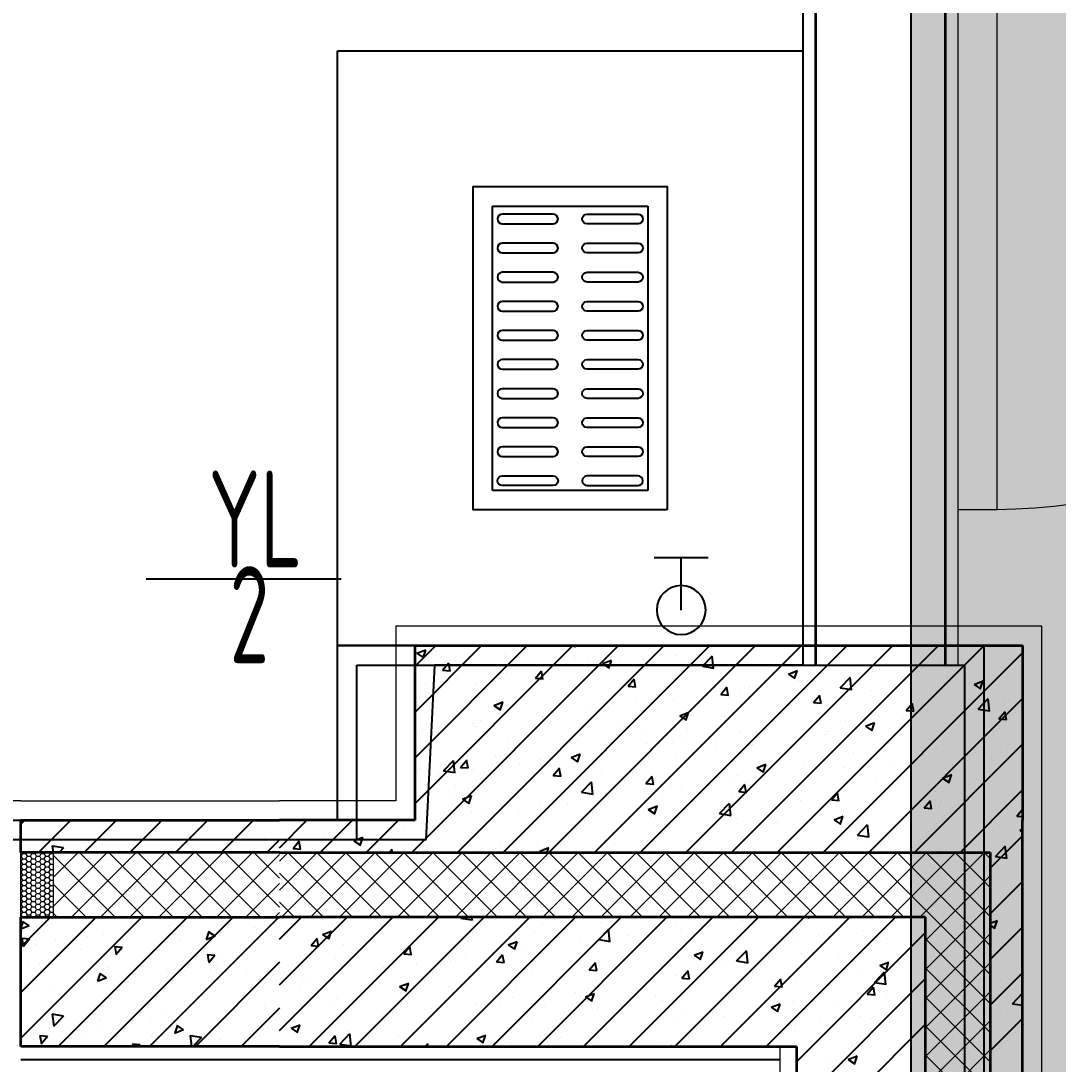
# Model space of a CAD drawing. Header units: inches. Extents: x 143994 to 247866, y 243815 to 272761.
# Drawn here: x 156426 to 158031, y 263749 to 265363 of the extents above; entities that cross this region are included whole.
import ezdxf

# ---------------------------------------------------------------- set-up
doc = ezdxf.new("R2010")
doc.units = ezdxf.units.IN
doc.header["$LTSCALE"] = 1000
doc.header["$MEASUREMENT"] = 0
doc.linetypes.add('DASH', pattern=[0.35, 0.25, -0.1])
doc.layers.get('DEFPOINTS').update_dxf_attribs({"color": 62})
for name, color, linetype in [('0-p5', 5, 'Continuous'), ('0-p7', 7, 'Continuous'), ('0-p9', 9, 'Continuous'), ('0-建筑1F', 127, 'Continuous'), ('00给水管件', 32, 'Continuous'), ('00雨水标注', 3, 'Continuous'), ('A-S-face(建筑粉刷线)', 136, 'Continuous'), ('A-Wall-Patn', 255, 'Continuous'), ('PUB_HATCH', 8, 'Continuous')]:
    doc.layers.add(name, color=color, linetype=linetype)
for name, color, linetype, lineweight in [('A-Flr-Door', 8, 'Continuous', 9), ('A-M-Paint-Sill', 173, 'Continuous', 9), ('A-M-Stone', 11, 'Continuous', 15), ('A-Wall', 254, 'Continuous', 35), ('MQ-HZ幕墙绘制', 6, 'Continuous', 13), ('W-保温层', 8, 'Continuous', 13)]:
    doc.layers.add(name, color=color, linetype=linetype, lineweight=lineweight)
doc.styles.add('ECADI', font='hzs.shx', dxfattribs={"width": 0.7, "bigfont": 'hztxt.shx'})
doc.styles.get("Standard").update_dxf_attribs({"font": 'arial.ttf'})
doc.linetypes.add('R_WATER_SUPPLY', pattern='A,3,-0.2,["R",Standard,S=0.3,R=0,X=-0.1,Y=-0.15],-0.2', length=3.4)

# ---------------------------------------------------------------- blocks, each defined once
blk = doc.blocks.new('QWQW8EF')
at = {"layer": '00雨水标注'}
blk.add_line((637852.5, -497082), (637551, -497082), dxfattribs=at)
at = {"layer": '00雨水标注', "style": 'ECADI', "width": 0.7}
for s, p in [('YL', (637647.1, -497063.8)), ('2', (637680, -497211.9))]:
    blk.add_text(s, height=150, rotation=0, dxfattribs=at).set_placement(p)
blk = doc.blocks.new('$DorLib2D$00000001')
for p, q in [((0.45, 0.975), (0.5, 0.975)), ((0.45, 0), (0.45, 0.975)), ((0.5, 0), (0.5, 0.975)), ((0.5, 0), (0.45, 0))]:
    blk.add_line(p, q)
at = {"lineweight": 13}
blk.add_arc((0.475, 0), 0.975, 91.4693, 180, dxfattribs=at)
blk = doc.blocks.new('144')
at = {"layer": 'MQ-HZ幕墙绘制'}
h = blk.add_hatch(dxfattribs=at)
h.set_pattern_fill('HONEY', color=127, scale=3)
h.set_pattern_definition([(0, (2666.5027, 381109.6554), (7.14375, 4.124445), [4.7625, -9.525]), (120, (2666.5027, 381109.6554), (-7.143749147, 4.124446478), [4.7625, -9.525]), (60, (2666.5027, 381109.6554), (8.53e-07, 8.248891478), [-9.525, 4.7625])])
h.paths.add_polyline_path([(637386.9, -376210.3), (637386.9, -376110.3), (637436.9, -376110.3), (637436.9, -376210.3)])
at = {"layer": 'A-M-Stone', "color": 127}
for p, q in [((638966.9, -375760.3), (637966.9, -375760.3)), ((637966.9, -375760.3), (637966.9, -376030.3)), ((638966.9, -379670.3), (638966.9, -375760.3)), ((637386.9, -376030.3), (637356.9, -376030.3)), ((637386.9, -376030.3), (637786.9, -376030.3)), ((637966.9, -376030.3), (637786.9, -376030.3))]:
    blk.add_line(p, q, dxfattribs=at)
at = {"layer": 'A-S-face(建筑粉刷线)', "color": 127}
for p, q in [((637386.9, -376430.3), (637786.9, -376430.3)), ((637786.9, -376430.3), (638561.9, -376430.3))]:
    blk.add_line(p, q, dxfattribs=at)
at = {"layer": 'A-Wall', "color": 127}
for p, q in [((637996.9, -376060.3), (637996.9, -375790.3)), ((637996.9, -375790.3), (638936.9, -375790.3)), ((638936.9, -375790.3), (638936.9, -376060.3)), ((637386.9, -376110.3), (637386.9, -376060.3)), ((637386.9, -376060.3), (637786.9, -376060.3)), ((637996.9, -376060.3), (637786.9, -376060.3)), ((638936.9, -379700.3), (638936.9, -376060.3)), ((637786.9, -376110.3), (637386.9, -376110.3)), ((637786.9, -376110.3), (638886.9, -376110.3)), ((638886.9, -376110.3), (638886.9, -379750.3)), ((637386.9, -376410.3), (637386.9, -376210.3)), ((637386.9, -376210.3), (637786.9, -376210.3)), ((638786.9, -376210.3), (637786.9, -376210.3)), ((638786.9, -379850.3), (638786.9, -376210.3)), ((637786.9, -376410.3), (637386.9, -376410.3)), ((637786.9, -376410.3), (638586.9, -376410.3)), ((638586.9, -376410.3), (638586.9, -380010.3))]:
    blk.add_line(p, q, dxfattribs=at)
at = {"layer": 'MQ-HZ幕墙绘制', "color": 127}
blk.add_lwpolyline([(637386.9, -376210.3), (637386.9, -376110.3), (637436.9, -376110.3), (637436.9, -376210.3)], close=True, dxfattribs=at)
at = {"layer": 'PUB_HATCH', "color": 127, "linetype": 'Continuous'}
for p, q in [((637991.7, -376110.3), (638311.7, -375790.3)), ((637996.9, -375822.3), (638028.9, -375790.3)), ((637996.9, -375893), (638099.6, -375790.3)), ((637996.9, -375963.7), (638170.3, -375790.3)), ((637996.9, -376034.4), (638241, -375790.3)), ((637999.6, -375802.1), (638013.6, -375796.8)), ((638009.3, -375809.3), (638013.3, -375797.3)), ((638030.7, -375799), (638030.7, -375799)), ((638062.4, -376110.3), (638382.4, -375790.3)), ((638133.2, -376110.3), (638453.2, -375790.3)), ((638203.9, -376110.3), (638523.9, -375790.3)), ((638235.2, -375790.3), (638245.8, -375791.9)), ((638245.5, -375792.3), (638245.2, -375790.3)), ((638274.6, -376110.3), (638594.6, -375790.3)), ((638345.3, -376110.3), (638665.3, -375790.3)), ((638362.2, -375800.6), (638362.2, -375800.6)), ((638390.2, -375798.7), (638390.2, -375798.7)), ((638416, -376110.3), (638736, -375790.3)), ((638486.7, -376110.3), (638806.7, -375790.3)), ((638503.6, -375791.3), (638503.6, -375791.3)), ((638557.4, -376110.3), (638877.4, -375790.3)), ((637999.6, -375802.1), (638009.6, -375808.8)), ((638039.5, -375828.1), (638049.2, -375816.7)), ((638051.2, -375829.7), (638048.9, -375817.2)), ((638137.5, -375803.5), (638137.5, -375803.5)), ((638244.3, -375808), (638244.3, -375808)), ((638264.4, -375815.3), (638264.4, -375815.3)), ((638287, -375818.1), (638301, -375812.8)), ((638296.7, -375825.4), (638300.7, -375813.3)), ((638314.5, -375808.7), (638314.5, -375808.7)), ((638351, -375812.5), (638351, -375812.5)), ((638399.7, -375806.3), (638399.7, -375806.3)), ((638441.4, -375822.3), (638457, -375806)), ((638458.9, -375825.4), (638456.7, -375806.4)), ((638457.8, -375817.1), (638457.8, -375817.1)), ((638628.1, -376110.3), (638936.9, -375801.5)), ((638808.7, -375816), (638808.7, -375816)), ((638841.9, -375811.2), (638841.9, -375811.2)), ((638911.4, -375801.9), (638911.4, -375801.9)), ((638039.5, -375828.1), (638051.5, -375829.2)), ((638138.1, -375831.9), (638138.1, -375831.9)), ((638183, -375840.7), (638192.6, -375829.2)), ((638194.7, -375842.2), (638192.3, -375829.7)), ((638196, -375833.2), (638196, -375833.2)), ((638245.6, -375820.6), (638245.6, -375820.6)), ((638287, -375818.1), (638297, -375824.9)), ((638298.7, -375819.1), (638298.7, -375819.1)), ((638441.4, -375822.3), (638459.2, -375825)), ((638564.6, -375821.6), (638564.6, -375821.6)), ((638574.5, -375834.2), (638588.5, -375828.8)), ((638584.1, -375841.4), (638588.2, -375829.3)), ((638671.3, -375826.1), (638671.3, -375826.1)), ((638704.8, -375831), (638704.8, -375831)), ((638716.1, -375827.8), (638716.1, -375827.8)), ((638766.1, -375821.2), (638766.1, -375821.2)), ((638778.1, -375830.6), (638778.1, -375830.6)), ((638012.3, -375848.5), (638012.3, -375848.5)), ((638062.4, -375841.9), (638062.4, -375841.9)), ((638092.1, -375848.2), (638092.1, -375848.2)), ((638128.9, -375840.7), (638128.9, -375840.7)), ((638183, -375840.7), (638194.9, -375841.7)), ((638326.4, -375853.2), (638336.1, -375841.8)), ((638338.1, -375854.8), (638335.8, -375842.3)), ((638574.5, -375834.2), (638584.4, -375840.9)), ((638589.8, -375844.4), (638589.8, -375844.4)), ((638603.8, -375843.8), (638603.8, -375843.8)), ((638654.9, -375855.4), (638670.5, -375839.1)), ((638672.4, -375858.5), (638670.2, -375839.5)), ((638820.5, -375839.9), (638820.5, -375839.9)), ((638861.9, -375850.2), (638875.9, -375844.8)), ((638871.5, -375857.4), (638875.6, -375845.3)), ((638884.9, -375835.1), (638884.9, -375835.1)), ((638012.3, -375860.7), (638012.3, -375860.7)), ((638326.4, -375853.2), (638338.4, -375854.3)), ((638463.9, -375861), (638463.9, -375861)), ((638469.9, -375865.8), (638479.5, -375854.3)), ((638481.6, -375867.3), (638479.3, -375854.8)), ((638501.1, -375857.9), (638501.1, -375857.9)), ((638514, -375854.4), (638514, -375854.4)), ((638654.9, -375855.4), (638672.7, -375858.1)), ((638703.9, -375859.9), (638703.9, -375859.9)), ((638861.9, -375850.2), (638871.8, -375856.9)), ((638119, -375882.7), (638133, -375877.3)), ((638128.6, -375889.9), (638132.7, -375877.8)), ((638337.6, -375877.6), (638337.6, -375877.6)), ((638397.2, -375872.9), (638397.2, -375872.9)), ((638469.9, -375865.8), (638481.9, -375866.8)), ((638587.2, -375879.9), (638587.2, -375879.9)), ((638613.4, -375878.4), (638623, -375866.9)), ((638613.4, -375878.4), (638625.3, -375879.4)), ((638625, -375879.9), (638622.7, -375867.4)), ((638698.8, -376110.3), (638936.9, -375872.2)), ((638756.8, -375890.9), (638766.4, -375879.4)), ((638768.5, -375892.4), (638766.2, -375879.9)), ((638868.3, -375888.5), (638883.9, -375872.2)), ((638885.8, -375891.6), (638883.6, -375872.6)), ((638909, -375868.5), (638909, -375868.5)), ((638915.6, -375873.5), (638915.6, -375873.5)), ((638119, -375882.7), (638128.9, -375889.4)), ((638211.8, -375894.1), (638211.8, -375894.1)), ((638261.9, -375887.6), (638261.9, -375887.6)), ((638296.2, -375885.7), (638296.2, -375885.7)), ((638406.4, -375898.7), (638420.4, -375893.3)), ((638416.1, -375905.9), (638420.1, -375893.8)), ((638702.4, -375897.6), (638702.4, -375897.6)), ((638756.8, -375890.9), (638768.8, -375891.9)), ((638789.3, -375890.1), (638789.3, -375890.1)), ((638806.3, -375882.6), (638806.3, -375882.6)), ((638868.3, -375888.5), (638886.1, -375891.2)), ((638868.4, -375883.8), (638868.4, -375883.8)), ((638900.3, -375903.5), (638909.9, -375892)), ((638911.9, -375905), (638909.6, -375892.5)), ((638085.5, -375910.8), (638085.5, -375910.8)), ((638098.6, -375905.7), (638098.6, -375905.7)), ((638193.5, -375899.8), (638193.5, -375899.8)), ((638205.3, -375910.2), (638205.3, -375910.2)), ((638406.4, -375898.7), (638416.4, -375905.4)), ((638470.6, -375899.9), (638470.6, -375899.9)), ((638601.4, -375910.4), (638601.4, -375910.4)), ((638663.4, -375906.6), (638663.4, -375906.6)), ((638693.8, -375914.7), (638707.8, -375909.3)), ((638703.5, -375921.9), (638707.6, -375909.8)), ((638713.5, -375900.1), (638713.5, -375900.1)), ((638751.8, -375903.8), (638751.8, -375903.8)), ((638900.3, -375903.5), (638912.2, -375904.5)), ((638009.8, -375920.7), (638009.8, -375920.7)), ((638034, -375928.1), (638034, -375928.1)), ((638089.7, -375914.8), (638089.7, -375914.8)), ((638312.1, -375914.7), (638312.1, -375914.7)), ((638353.9, -375920), (638353.9, -375920)), ((638418.9, -375919.3), (638418.9, -375919.3)), ((638498.7, -375924.5), (638498.7, -375924.5)), ((638525.6, -375923.8), (638525.6, -375923.8)), ((638537.1, -375923.3), (638537.1, -375923.3)), ((638632.4, -375928.3), (638632.4, -375928.3)), ((638635.1, -375923.8), (638635.1, -375923.8)), ((638693.8, -375914.7), (638703.8, -375921.4)), ((638140.7, -375932.6), (638140.7, -375932.6)), ((638237.3, -375940), (638237.3, -375940)), ((638247.5, -375937.1), (638247.5, -375937.1)), ((638354.3, -375941.6), (638354.3, -375941.6)), ((638394.8, -375939.5), (638394.8, -375939.5)), ((638411.3, -375939.8), (638411.3, -375939.8)), ((638461, -375946.1), (638461, -375946.1)), ((638461.4, -375933.2), (638461.4, -375933.2)), ((638518.5, -375943.8), (638518.5, -375943.8)), ((638739.2, -375932.8), (638739.2, -375932.8)), ((638769.6, -376110.3), (638936.9, -375942.9)), ((638845.9, -375937.3), (638845.9, -375937.3)), ((638906.5, -375935.1), (638906.5, -375935.1)), ((638913, -375945.7), (638913, -375945.7)), ((638120.7, -375960), (638120.7, -375960)), ((638238.4, -375963.2), (638252.4, -375957.8)), ((638248, -375970.4), (638252.1, -375958.3)), ((638285, -375956.5), (638285, -375956.5)), ((638293.8, -375952.3), (638293.8, -375952.3)), ((638567.8, -375950.6), (638567.8, -375950.6)), ((638674.6, -375955.1), (638674.6, -375955.1)), ((638781.3, -375959.6), (638781.3, -375959.6)), ((638803.8, -375949.2), (638803.8, -375949.2)), ((638863, -375952.3), (638863, -375952.3)), ((638041.1, -375984), (638056.6, -375967.8)), ((638058.5, -375987.1), (638056.3, -375968.1)), ((638067.3, -375978.6), (638076.9, -375967.1)), ((638067.3, -375978.6), (638079.2, -375979.6)), ((638079, -375980.1), (638076.6, -375967.6)), ((638159.2, -375973), (638159.2, -375973)), ((638191.1, -375966.4), (638191.1, -375966.4)), ((638209.3, -375966.4), (638209.3, -375966.4)), ((638238.4, -375963.2), (638248.3, -375969.9)), ((638401.9, -375963.9), (638401.9, -375963.9)), ((638525.8, -375979.2), (638539.8, -375973.8)), ((638535.5, -375986.4), (638539.5, -375974.3)), ((638598.9, -375977), (638598.9, -375977)), ((638700, -375964.2), (638700, -375964.2)), ((638736.7, -375969), (638736.7, -375969)), ((638828.2, -375973.8), (638828.2, -375973.8)), ((638888.1, -375964.2), (638888.1, -375964.2)), ((638004, -375980), (638004, -375980)), ((638032.9, -375989.7), (638032.9, -375989.7)), ((638041.1, -375984), (638058.8, -375986.7)), ((638087.2, -375981.4), (638087.2, -375981.4)), ((638210.7, -375991.1), (638220.4, -375979.6)), ((638210.7, -375991.1), (638222.7, -375992.2)), ((638222.4, -375992.7), (638220.1, -375980.1)), ((638285.2, -375983.9), (638285.2, -375983.9)), ((638354.2, -376003.7), (638363.8, -375992.2)), ((638365.9, -376005.2), (638363.6, -375992.7)), ((638496.3, -375991.1), (638496.3, -375991.1)), ((638525.8, -375979.2), (638535.7, -375985.9)), ((638610.8, -375985.5), (638610.8, -375985.5)), ((638660.9, -375978.9), (638660.9, -375978.9)), ((638711.5, -375993.8), (638711.5, -375993.8)), ((638813.2, -375995.2), (638827.2, -375989.8)), ((638822.9, -376002.4), (638826.9, -375990.3)), ((638058.8, -376007.4), (638058.8, -376007.4)), ((638168.6, -376003.9), (638168.6, -376003.9)), ((638254.5, -376017.1), (638270.1, -376000.9)), ((638272, -376020.2), (638269.8, -376001.2)), ((638354.2, -376003.7), (638366.2, -376004.7)), ((638392.4, -376006.1), (638392.4, -376006.1)), ((638484.5, -376002.2), (638484.5, -376002.2)), ((638497.6, -376016.2), (638507.3, -376004.7)), ((638509.3, -376017.8), (638507, -376005.2)), ((638813.2, -375995.2), (638823.2, -376001.9)), ((638904.1, -376001.7), (638904.1, -376001.7)), ((638052, -376023.9), (638052, -376023.9)), ((638070.3, -376027.7), (638084.3, -376022.3)), ((638080, -376034.9), (638084, -376022.8)), ((638165.5, -376011.9), (638165.5, -376011.9)), ((638254.5, -376017.1), (638272.3, -376019.9)), ((638272.3, -376016.4), (638272.3, -376016.4)), ((638291.4, -376018.9), (638291.4, -376018.9)), ((638358.7, -376018.7), (638358.7, -376018.7)), ((638379.1, -376020.9), (638379.1, -376020.9)), ((638408.8, -376012.1), (638408.8, -376012.1)), ((638485.8, -376025.4), (638485.8, -376025.4)), ((638497.6, -376016.2), (638509.6, -376017.3)), ((638594.9, -376013.8), (638594.9, -376013.8)), ((638641.1, -376028.8), (638650.7, -376017.3)), ((638652.8, -376030.3), (638650.5, -376017.8)), ((638801.4, -376015.8), (638801.4, -376015.8)), ((638840.3, -376110.3), (638936.9, -376013.6)), ((638860.4, -376024.6), (638860.4, -376024.6)), ((638936.2, -376014.7), (638936.2, -376014.7)), ((638070.3, -376027.7), (638080.3, -376034.4)), ((638188.7, -376032.9), (638188.7, -376032.9)), ((638232.4, -376035.3), (638232.4, -376035.3)), ((638357.8, -376043.7), (638371.8, -376038.3)), ((638367.4, -376050.9), (638371.5, -376038.8)), ((638468, -376050.2), (638483.5, -376034)), ((638478.3, -376033.9), (638478.3, -376033.9)), ((638485.4, -376053.3), (638483.2, -376034.3)), ((638592.6, -376029.9), (638592.6, -376029.9)), ((638641.1, -376028.8), (638653.1, -376029.8)), ((638697.5, -376030.8), (638697.5, -376030.8)), ((638699.4, -376034.4), (638699.4, -376034.4)), ((638784.6, -376041.3), (638794.2, -376029.8)), ((638784.6, -376041.3), (638796.5, -376042.4)), ((638796.2, -376042.9), (638793.9, -376030.3)), ((638806.1, -376039), (638806.1, -376039)), ((638810.3, -376031.2), (638810.3, -376031.2)), ((638084.8, -376047.9), (638084.8, -376047.9)), ((638106.6, -376051.9), (638106.6, -376051.9)), ((638156.7, -376045.3), (638156.7, -376045.3)), ((638357.8, -376043.7), (638367.7, -376050.4)), ((638361.6, -376053.9), (638361.6, -376053.9)), ((638468, -376050.2), (638485.7, -376053)), ((638493.8, -376057.6), (638493.8, -376057.6)), ((638596.5, -376043.6), (638596.5, -376043.6)), ((638608.3, -376057.8), (638608.3, -376057.8)), ((638645.2, -376059.7), (638659.2, -376054.3)), ((638654.8, -376066.9), (638658.9, -376054.8)), ((638684, -376047.8), (638684, -376047.8)), ((638912.9, -376043.5), (638912.9, -376043.5)), ((638928, -376053.9), (638936.9, -376043.3)), ((638928, -376053.9), (638936.9, -376054.7)), ((637393.3, -376060.3), (637386.9, -376066.7)), ((637387.5, -376066.1), (637387.5, -376066.1)), ((637464, -376060.3), (637414, -376110.3)), ((637446.4, -376070.3), (637446.4, -376070.3)), ((637534.7, -376060.3), (637484.7, -376110.3)), ((637605.5, -376060.3), (637555.5, -376110.3)), ((637676.2, -376060.3), (637626.2, -376110.3)), ((637746.9, -376060.3), (637696.9, -376110.3)), ((637786.9, -376103), (637829.6, -376060.3)), ((637818.7, -376064), (637818.7, -376064)), ((637850.3, -376110.3), (637900.3, -376060.3)), ((637881.1, -376074.8), (637881.1, -376074.8)), ((637921, -376110.3), (637971, -376060.3)), ((637980.3, -376068.5), (637980.3, -376068.5)), ((637983.8, -376060.7), (637983.8, -376060.7)), ((638245, -376073.9), (638245, -376073.9)), ((638390, -376072.6), (638390, -376072.6)), ((638558.2, -376064.4), (638558.2, -376064.4)), ((638645.2, -376059.7), (638655.1, -376066.4)), ((638681.4, -376083.3), (638697, -376067.1)), ((638698.9, -376086.4), (638696.7, -376067.4)), ((638901.7, -376068.3), (638901.7, -376068.3)), ((638932.6, -376075.7), (638936.9, -376074.1)), ((638936.5, -376073.1), (638936.5, -376073.1)), ((637713.9, -376083.2), (637713.9, -376083.2)), ((637763.4, -376088.6), (637763.4, -376088.6)), ((637786.9, -376090.9), (637767.6, -376110.3)), ((637854.5, -376085.1), (637854.5, -376085.1)), ((637902.3, -376092.2), (637916.3, -376086.8)), ((637904.5, -376078.5), (637904.5, -376078.5)), ((637911.9, -376099.4), (637916, -376087.3)), ((638288.9, -376085.4), (638288.9, -376085.4)), ((638356.2, -376091), (638356.2, -376091)), ((638431.9, -376081), (638431.9, -376081)), ((638681.4, -376083.3), (638699.2, -376086.1)), ((638799, -376082.3), (638799, -376082.3)), ((638886.9, -376134.3), (638936.9, -376084.3)), ((638932.6, -376075.7), (638936.9, -376078.6)), ((637453, -376103.3), (637435.2, -376100.6)), ((637435.6, -376100.2), (637436.7, -376110.3)), ((637453, -376103.3), (637446.4, -376110.3)), ((637611.2, -376097.2), (637611.2, -376097.2)), ((637637.1, -376105.2), (637637.1, -376105.2)), ((637806.3, -376100.6), (637806.3, -376100.6)), ((637808.1, -376103.9), (637817.8, -376092.4)), ((637808.1, -376103.9), (637820.1, -376105)), ((637819.8, -376105.5), (637817.5, -376092.9)), ((637902.3, -376092.2), (637912.2, -376098.9)), ((637913.1, -376105.1), (637913.1, -376105.1)), ((637956.8, -376110.3), (637961.2, -376105)), ((637961.8, -376110.3), (637960.9, -376105.5)), ((638128.3, -376093.9), (638128.3, -376093.9)), ((638186.2, -376099.5), (638186.2, -376099.5)), ((638189.7, -376108.2), (638203.7, -376102.8)), ((638201.1, -376110.3), (638203.4, -376103.3)), ((638306.1, -376097.6), (638306.1, -376097.6)), ((638695.1, -376097.3), (638695.1, -376097.3)), ((638807.8, -376103.5), (638807.8, -376103.5)), ((638819.9, -376093.1), (638819.9, -376093.1)), ((638883.5, -376093.5), (638883.5, -376093.5)), ((638894.9, -376116.4), (638910.4, -376100.2)), ((638912.3, -376119.5), (638910.1, -376100.5)), ((637510.2, -376110.1), (637510.2, -376110.1)), ((638019.8, -376109.6), (638019.8, -376109.6)), ((638189.7, -376108.2), (638192.8, -376110.3)), ((638594.1, -376110.1), (638594.1, -376110.1)), ((638757.7, -376110.1), (638757.7, -376110.1)), ((638894.9, -376116.4), (638912.6, -376119.2)), ((638899.2, -376134.8), (638899.2, -376134.8)), ((638886.9, -376205), (638936.9, -376155)), ((638916.1, -376172.5), (638916.1, -376172.5)), ((638896.8, -376201.4), (638896.8, -376201.4)), ((637574, -376210.3), (637386.9, -376397.4)), ((637503.3, -376210.3), (637386.9, -376326.7)), ((637432.6, -376210.3), (637386.9, -376256)), ((637390.3, -376216.6), (637386.9, -376226.7)), ((637400, -376223.8), (637390, -376217.1)), ((637644.7, -376210.3), (637444.7, -376410.3)), ((637715.5, -376210.3), (637515.5, -376410.3)), ((637786.2, -376210.3), (637586.2, -376410.3)), ((637692.3, -376214), (637692.3, -376214)), ((637786.9, -376244.4), (637821, -376210.3)), ((637786.9, -376315.1), (637891.7, -376210.3)), ((637786.9, -376385.8), (637962.4, -376210.3)), ((637833.2, -376410.3), (638033.2, -376210.3)), ((637903.9, -376410.3), (638103.9, -376210.3)), ((637974.6, -376410.3), (638174.6, -376210.3)), ((637980, -376211.2), (637980, -376211.2)), ((638045.3, -376410.3), (638245.3, -376210.3)), ((638067.6, -376211.9), (638069.1, -376210.3)), ((638067.6, -376211.9), (638085.4, -376214.7)), ((638085.1, -376215), (638084.5, -376210.3)), ((638086.8, -376215.8), (638086.8, -376215.8)), ((638116, -376410.3), (638316, -376210.3)), ((638120.1, -376213.3), (638120.1, -376213.3)), ((638186.7, -376410.3), (638386.7, -376210.3)), ((638193.6, -376220.3), (638193.6, -376220.3)), ((638257.4, -376410.3), (638457.4, -376210.3)), ((638284.1, -376218.6), (638284.1, -376218.6)), ((638328.1, -376410.3), (638528.1, -376210.3)), ((638398.8, -376410.3), (638598.8, -376210.3)), ((638401.3, -376217.1), (638401.3, -376217.1)), ((638469.6, -376410.3), (638669.6, -376210.3)), ((638503.1, -376215.6), (638503.1, -376215.6)), ((638540.3, -376410.3), (638740.3, -376210.3)), ((638604.7, -376210.3), (638606.5, -376211.5)), ((638606.2, -376212), (638606.7, -376210.3)), ((638886.9, -376219.6), (638897.9, -376215.4)), ((638893.6, -376228), (638897.7, -376215.9)), ((637400, -376223.8), (637386.9, -376228.8)), ((637616, -376224.1), (637616, -376224.1)), ((637616.5, -376224), (637616.5, -376224)), ((637677.7, -376232.6), (637673.7, -376244.7)), ((637687.4, -376239.8), (637677.4, -376233.1)), ((637748.4, -376226.3), (637748.4, -376226.3)), ((637799.3, -376236.3), (637799.3, -376236.3)), ((637853.6, -376237.2), (637867.6, -376231.8)), ((637863.3, -376244.4), (637867.3, -376232.3)), ((637875, -376226.3), (637875, -376226.3)), ((638003.4, -376233.3), (638003.4, -376233.3)), ((638181.4, -376232.7), (638181.4, -376232.7)), ((638281, -376245), (638296.6, -376228.8)), ((638298.5, -376248.1), (638296.3, -376229.1)), ((638300.3, -376224.8), (638300.3, -376224.8)), ((638407.1, -376229.3), (638407.1, -376229.3)), ((638453, -376222.2), (638453, -376222.2)), ((638513.9, -376233.8), (638513.9, -376233.8)), ((638586.9, -376434.3), (638786.9, -376234.3)), ((638690.2, -376230.5), (638690.2, -376230.5)), ((638886.9, -376222.8), (638893.9, -376227.5)), ((638886.9, -376275.8), (638936.9, -376225.8)), ((638904.6, -376234.7), (638904.6, -376234.7)), ((637400.3, -376244.6), (637388.3, -376243.6)), ((637388.6, -376243.1), (637390.9, -376255.6)), ((637400.3, -376244.6), (637390.6, -376256.1)), ((637411.1, -376251.9), (637411.1, -376251.9)), ((637440.1, -376247.2), (637440.1, -376247.2)), ((637490.2, -376240.6), (637490.2, -376240.6)), ((637515, -376236.9), (637515, -376236.9)), ((637631.8, -376246.3), (637631.8, -376246.3)), ((637687.4, -376239.8), (637673.4, -376245.2)), ((637835.9, -376254.4), (637845.5, -376242.9)), ((637847.6, -376255.9), (637845.2, -376243.4)), ((637853.6, -376237.2), (637863.6, -376243.9)), ((638077.5, -376247.7), (638077.5, -376247.7)), ((638141, -376253.2), (638155, -376247.9)), ((638150.7, -376260.4), (638154.8, -376248.4)), ((638250.9, -376248.8), (638250.9, -376248.8)), ((638281, -376245), (638298.8, -376247.8)), ((638284.6, -376237.1), (638284.6, -376237.1)), ((638326.7, -376238.8), (638326.7, -376238.8)), ((638589.2, -376243.3), (638589.2, -376243.3)), ((638620.6, -376238.3), (638620.6, -376238.3)), ((638710.9, -376247.1), (638710.9, -376247.1)), ((638727.4, -376242.8), (638727.4, -376242.8)), ((638778.3, -376251.3), (638778.3, -376251.3)), ((637479.8, -376260.9), (637479.8, -376260.9)), ((637515.1, -376266.4), (637515.1, -376266.4)), ((637543.7, -376257.2), (637531.8, -376256.2)), ((637532.1, -376255.7), (637534.4, -376268.2)), ((637543.7, -376257.2), (637534.1, -376268.7)), ((637586.6, -376265.5), (637586.6, -376265.5)), ((637687.2, -376269.7), (637675.2, -376268.7)), ((637675.5, -376268.2), (637677.9, -376280.7)), ((637835.9, -376254.4), (637847.8, -376255.4)), ((637886.8, -376253.3), (637886.8, -376253.3)), ((637976.5, -376260.5), (637976.5, -376260.5)), ((637979.3, -376266.9), (637989, -376255.4)), ((637979.3, -376266.9), (637991.3, -376268)), ((637991, -376268.5), (637988.7, -376255.9)), ((638122.8, -376279.5), (638132.4, -376268)), ((638134.5, -376281), (638132.1, -376268.5)), ((638141, -376253.2), (638151, -376259.9)), ((638168, -376257.2), (638168, -376257.2)), ((638200.9, -376255.4), (638200.9, -376255.4)), ((638428.5, -376269.3), (638442.5, -376263.9)), ((638438.1, -376276.5), (638442.2, -376264.4)), ((638486.5, -376257.4), (638486.5, -376257.4)), ((638494.5, -376278.1), (638510, -376261.9)), ((638512, -376281.2), (638509.7, -376262.3)), ((638594.3, -376267.1), (638594.3, -376267.1)), ((638652.5, -376267.9), (638652.5, -376267.9)), ((638702.6, -376261.3), (638702.6, -376261.3)), ((638894.4, -376268), (638894.4, -376268)), ((637415.2, -376283.3), (637415.2, -376283.3)), ((637786.9, -376280.2), (637656.9, -376410.3)), ((637687.2, -376269.7), (637677.6, -376281.2)), ((637693.3, -376270), (637693.3, -376270)), ((637716.3, -376276.6), (637716.3, -376276.6)), ((637873.8, -376274.6), (637873.8, -376274.6)), ((637998.8, -376282), (637998.8, -376282)), ((638051.4, -376277.2), (638051.4, -376277.2)), ((638074.6, -376272), (638074.6, -376272)), ((638122.8, -376279.5), (638134.7, -376280.5)), ((638266.2, -376292), (638275.9, -376280.5)), ((638277.9, -376293.6), (638275.6, -376281)), ((638281.6, -376285.2), (638281.6, -376285.2)), ((638382.7, -376272.4), (638382.7, -376272.4)), ((638428.5, -376269.3), (638438.4, -376276)), ((638494.5, -376278.1), (638512.3, -376280.9)), ((638526.2, -376284.5), (638526.2, -376284.5)), ((638715.9, -376285.3), (638729.9, -376279.9)), ((638715.9, -376285.3), (638725.8, -376292)), ((638725.6, -376292.5), (638729.6, -376280.4)), ((637398.5, -376286.4), (637398.5, -376286.4)), ((637509.7, -376297.1), (637505.6, -376309.2)), ((637519.3, -376304.3), (637509.4, -376297.6)), ((637522, -376287.8), (637522, -376287.8)), ((637613.6, -376290.7), (637613.6, -376290.7)), ((637628.7, -376292.3), (637628.7, -376292.3)), ((637639.7, -376292.9), (637639.7, -376292.9)), ((637679.7, -376290.2), (637679.7, -376290.2)), ((637689.7, -376286.3), (637689.7, -376286.3)), ((637735.5, -376296.8), (637735.5, -376296.8)), ((637934.7, -376297.2), (637934.7, -376297.2)), ((637948.7, -376288.6), (637948.7, -376288.6)), ((638178.9, -376299.3), (638178.9, -376299.3)), ((638266.2, -376292), (638278.2, -376293.1)), ((638400.4, -376301.1), (638400.4, -376301.1)), ((638409.7, -376304.6), (638419.3, -376293.1)), ((638421.4, -376306.1), (638419.1, -376293.6)), ((638450.4, -376294.5), (638450.4, -376294.5)), ((638477.7, -376287.1), (638477.7, -376287.1)), ((638687.8, -376297.1), (638687.8, -376297.1)), ((638707.9, -376311.2), (638723.5, -376295)), ((638725.4, -376314.4), (638723.2, -376295.4)), ((638886.9, -376346.5), (638936.9, -376296.5)), ((637519.3, -376304.3), (637505.3, -376309.7)), ((637512.6, -376303.5), (637512.6, -376303.5)), ((637563, -376310.3), (637563, -376310.3)), ((637563.9, -376302.9), (637563.9, -376302.9)), ((637818.1, -376317.2), (637818.1, -376317.2)), ((637822.4, -376305.2), (637822.4, -376305.2)), ((637834.3, -376308.9), (637834.3, -376308.9)), ((637941.1, -376313.4), (637941.1, -376313.4)), ((637973, -376317.7), (637987, -376312.4)), ((637982.7, -376325), (637986.7, -376312.9)), ((638075.1, -376314.2), (638075.1, -376314.2)), ((638361, -376307.1), (638361, -376307.1)), ((638409.7, -376304.6), (638421.7, -376305.6)), ((638553.1, -376317.1), (638565.1, -376318.2)), ((638553.1, -376317.1), (638562.8, -376305.6)), ((638564.8, -376318.7), (638562.5, -376306.1)), ((638586.8, -376309.9), (638586.8, -376309.9)), ((638586.9, -376505), (638786.9, -376305)), ((638707.9, -376311.2), (638725.7, -376314)), ((638902.1, -376307), (638902.1, -376307)), ((637387.5, -376326.1), (637387.5, -376326.1)), ((637408.7, -376318.5), (637408.7, -376318.5)), ((637437.6, -376319.5), (637437.6, -376319.5)), ((637446.4, -376330.3), (637446.4, -376330.3)), ((637973, -376317.7), (637982.9, -376324.5)), ((637974, -376327.1), (637974, -376327.1)), ((638047.9, -376318), (638047.9, -376318)), ((638154.6, -376322.5), (638154.6, -376322.5)), ((638198.3, -376327.7), (638198.3, -376327.7)), ((638244.4, -376327.2), (638244.4, -376327.2)), ((638260.4, -376333.8), (638274.4, -376328.4)), ((638261.4, -376327), (638261.4, -376327)), ((638270.1, -376341), (638274.1, -376328.9)), ((638274.1, -376317.7), (638274.1, -376317.7)), ((638368.2, -376331.5), (638368.2, -376331.5)), ((638484.1, -376324), (638484.1, -376324)), ((638696.6, -376329.7), (638706.2, -376318.2)), ((638696.6, -376329.7), (638708.6, -376330.7)), ((638708.3, -376331.2), (638706, -376318.7)), ((638725.7, -376330.2), (638725.7, -376330.2)), ((638921.4, -376344.3), (638936.9, -376328.1)), ((638936, -376326.4), (638936, -376326.4)), ((638936.9, -376330.8), (638936.6, -376328.5)), ((637713.9, -376343.2), (637713.9, -376343.2)), ((637763.4, -376348.6), (637763.4, -376348.6)), ((637871.4, -376341.1), (637871.4, -376341.1)), ((637876.5, -376335.8), (637876.5, -376335.8)), ((637983.3, -376340.3), (637983.3, -376340.3)), ((638090, -376344.8), (638090, -376344.8)), ((638127.8, -376347.2), (638127.8, -376347.2)), ((638148.3, -376334.2), (638148.3, -376334.2)), ((638196.8, -376349.3), (638196.8, -376349.3)), ((638260.4, -376333.8), (638270.4, -376340.5)), ((638380.2, -376338.9), (638380.2, -376338.9)), ((638474.9, -376336), (638474.9, -376336)), ((638547.9, -376349.8), (638561.9, -376344.4)), ((638547.9, -376349.8), (638557.8, -376356.5)), ((638557.5, -376357), (638561.6, -376344.9)), ((638581.7, -376340.5), (638581.7, -376340.5)), ((638599.9, -376346.7), (638599.9, -376346.7)), ((638650, -376340.2), (638650, -376340.2)), ((638688.4, -376345), (638688.4, -376345)), ((638891.9, -376334.6), (638891.9, -376334.6)), ((638921.4, -376344.3), (638936.9, -376346.7)), ((637453, -376363.3), (637435.2, -376360.6)), ((637435.6, -376360.2), (637437.8, -376379.2)), ((637453, -376363.3), (637437.5, -376379.6)), ((637611.2, -376357.2), (637611.2, -376357.2)), ((637637.1, -376365.2), (637637.1, -376365.2)), ((637786.9, -376350.9), (637727.6, -376410.3)), ((637946.2, -376360.8), (637946.2, -376360.8)), ((638021.9, -376350.9), (638021.9, -376350.9)), ((638176.5, -376365.8), (638176.5, -376365.8)), ((638279.2, -376351.8), (638279.2, -376351.8)), ((638303.6, -376353.8), (638303.6, -376353.8)), ((638410.3, -376358.3), (638410.3, -376358.3)), ((638473.6, -376363.4), (638473.6, -376363.4)), ((638517.1, -376362.9), (638517.1, -376362.9)), ((638685.4, -376363.6), (638685.4, -376363.6)), ((638902, -376354), (638902, -376354)), ((637510.2, -376370.1), (637510.2, -376370.1)), ((637511.3, -376381.8), (637511.3, -376381.8)), ((637587, -376371.8), (637587, -376371.8)), ((637629.1, -376377.6), (637625, -376389.7)), ((637638.7, -376384.8), (637628.8, -376378.1)), ((637805, -376382.2), (637819, -376376.9)), ((637814.6, -376389.5), (637818.7, -376377.4)), ((637896.1, -376367.4), (637896.1, -376367.4)), ((638011.1, -376367.2), (638011.1, -376367.2)), ((638072.6, -376380.8), (638072.6, -376380.8)), ((638347.8, -376379.9), (638347.8, -376379.9)), ((638397.8, -376373.3), (638397.8, -376373.3)), ((638584.4, -376376.4), (638584.4, -376376.4)), ((638586.9, -376575.8), (638786.9, -376375.8)), ((638623.8, -376367.4), (638623.8, -376367.4)), ((638702.7, -376366.4), (638702.7, -376366.4)), ((638730.6, -376371.9), (638730.6, -376371.9)), ((638886.9, -376417.2), (638936.9, -376367.2)), ((638925.2, -376375.9), (638925.2, -376375.9)), ((637406.3, -376385), (637406.3, -376385)), ((637428, -376395.1), (637416.1, -376394)), ((637416.4, -376393.5), (637418.7, -376406.1)), ((637428, -376395.1), (637418.4, -376406.6)), ((637483, -376390), (637483, -376390)), ((637589.8, -376394.5), (637589.8, -376394.5)), ((637638.7, -376384.8), (637624.7, -376390.2)), ((637666.5, -376396.4), (637648.7, -376393.7)), ((637649, -376393.3), (637651, -376410.3)), ((637666.5, -376396.4), (637653.2, -376410.3)), ((637805, -376382.2), (637814.9, -376389)), ((637863.6, -376404.8), (637873.3, -376393.3)), ((637875.3, -376406.3), (637873, -376393.8)), ((637880.6, -376406.7), (637896.2, -376390.5)), ((637894.5, -376387.2), (637894.5, -376387.2)), ((637898.1, -376409.9), (637895.9, -376390.9)), ((637971.6, -376393.6), (637971.6, -376393.6)), ((638092.4, -376398.3), (638106.4, -376392.9)), ((638102, -376405.5), (638106.1, -376393.4)), ((638221.5, -376396.6), (638221.5, -376396.6)), ((638481.7, -376390.5), (638481.7, -376390.5)), ((638586, -376386.4), (638586, -376386.4)), ((637571.5, -376407.6), (637559.5, -376406.6)), ((637559.8, -376406.1), (637560.6, -376410.3)), ((637571.5, -376407.6), (637569.3, -376410.3)), ((637671.4, -376409.6), (637671.4, -376409.6)), ((637696.5, -376399), (637696.5, -376399)), ((637711.4, -376409.7), (637711.4, -376409.7)), ((637863.6, -376404.8), (637875.6, -376405.8)), ((637868.9, -376407.7), (637868.9, -376407.7)), ((637880.6, -376406.7), (637898.4, -376409.5)), ((638013, -376410.3), (638016.7, -376405.9)), ((638017.2, -376410.3), (638016.4, -376406.4)), ((638092.4, -376398.3), (638102.3, -376405)), ((638145.7, -376406.5), (638145.7, -376406.5)), ((638377.8, -376405.5), (638377.8, -376405.5)), ((638390.2, -376410.3), (638393.8, -376408.9)), ((638393.2, -376410.3), (638393.5, -376409.4)), ((638469.4, -376406.4), (638469.4, -376406.4)), ((638673.1, -376409.1), (638673.1, -376409.1)), ((638750.6, -376410.3), (638750.6, -376410.3)), ((638889.5, -376401.1), (638889.5, -376401.1)), ((638597.3, -376419), (638597.3, -376419)), ((638634, -376430.3), (638634, -376430.3)), ((638667.2, -376430.3), (638681.2, -376424.9)), ((638667.2, -376430.3), (638677.2, -376437)), ((638676.9, -376437.5), (638680.9, -376425.4)), ((638682.9, -376430.2), (638682.9, -376430.2)), ((638786.8, -376415.2), (638786.8, -376415.2))]:
    blk.add_line(p, q, dxfattribs=at)
at = {"layer": 'W-保温层', "color": 127, "linetype": 'Continuous'}
for p, q in [((637520.6, -376110.3), (637436.9, -376193.9)), ((637475.7, -376110.3), (637436.9, -376149)), ((637436.9, -376114.2), (637533, -376210.3)), ((637565.5, -376110.3), (637465.5, -376210.3)), ((637477.9, -376110.3), (637577.9, -376210.3)), ((637610.4, -376110.3), (637510.4, -376210.3)), ((637522.8, -376110.3), (637622.8, -376210.3)), ((637655.3, -376110.3), (637555.3, -376210.3)), ((637567.7, -376110.3), (637667.7, -376210.3)), ((637700.2, -376110.3), (637600.2, -376210.3)), ((637612.6, -376110.3), (637712.6, -376210.3)), ((637745.1, -376110.3), (637645.1, -376210.3)), ((637657.5, -376110.3), (637757.5, -376210.3)), ((637786.9, -376113.4), (637690, -376210.3)), ((637702.4, -376110.3), (637786.9, -376194.8)), ((637747.3, -376110.3), (637786.9, -376149.9)), ((637786.9, -376123.8), (637800.5, -376110.3)), ((637786.9, -376168.7), (637845.4, -376110.3)), ((637790.3, -376210.3), (637890.3, -376110.3)), ((637900, -376210.3), (637800, -376110.3)), ((637835.2, -376210.3), (637935.2, -376110.3)), ((637944.9, -376210.3), (637844.9, -376110.3)), ((637880.1, -376210.3), (637980.1, -376110.3)), ((637989.8, -376210.3), (637889.8, -376110.3)), ((637925, -376210.3), (638025, -376110.3)), ((638034.7, -376210.3), (637934.7, -376110.3)), ((637969.9, -376210.3), (638069.9, -376110.3)), ((638079.6, -376210.3), (637979.6, -376110.3)), ((638014.8, -376210.3), (638114.8, -376110.3)), ((638124.5, -376210.3), (638024.5, -376110.3)), ((638059.7, -376210.3), (638159.7, -376110.3)), ((638169.4, -376210.3), (638069.4, -376110.3)), ((638104.6, -376210.3), (638204.6, -376110.3)), ((638214.3, -376210.3), (638114.3, -376110.3)), ((638149.5, -376210.3), (638249.5, -376110.3)), ((638259.2, -376210.3), (638159.2, -376110.3)), ((638194.4, -376210.3), (638294.4, -376110.3)), ((638304.1, -376210.3), (638204.1, -376110.3)), ((638239.3, -376210.3), (638339.3, -376110.3)), ((638349, -376210.3), (638249, -376110.3)), ((638284.2, -376210.3), (638384.2, -376110.3)), ((638393.9, -376210.3), (638293.9, -376110.3)), ((638329.1, -376210.3), (638429.1, -376110.3)), ((638438.8, -376210.3), (638338.8, -376110.3)), ((638374, -376210.3), (638474, -376110.3)), ((638483.7, -376210.3), (638383.7, -376110.3)), ((638418.9, -376210.3), (638518.9, -376110.3)), ((638528.6, -376210.3), (638428.6, -376110.3)), ((638463.8, -376210.3), (638563.8, -376110.3)), ((638573.5, -376210.3), (638473.5, -376110.3)), ((638508.7, -376210.3), (638608.7, -376110.3)), ((638618.4, -376210.3), (638518.4, -376110.3)), ((638553.6, -376210.3), (638653.6, -376110.3)), ((638663.3, -376210.3), (638563.3, -376110.3)), ((638598.5, -376210.3), (638698.5, -376110.3)), ((638708.2, -376210.3), (638608.2, -376110.3)), ((638643.4, -376210.3), (638743.4, -376110.3)), ((638753.1, -376210.3), (638653.1, -376110.3)), ((638688.3, -376210.3), (638788.3, -376110.3)), ((638886.9, -376299.2), (638698, -376110.3)), ((638733.2, -376210.3), (638833.2, -376110.3)), ((638886.9, -376254.3), (638742.9, -376110.3)), ((638778.1, -376210.3), (638878.1, -376110.3)), ((638886.9, -376209.4), (638787.8, -376110.3)), ((638886.9, -376164.5), (638832.7, -376110.3)), ((638886.9, -376119.6), (638877.6, -376110.3)), ((637855.1, -376210.3), (637786.9, -376142.1)), ((638786.9, -376246.4), (638886.9, -376146.4)), ((637436.9, -376159.1), (637488.1, -376210.3)), ((637786.9, -376158.3), (637734.9, -376210.3)), ((637810.2, -376210.3), (637786.9, -376187)), ((637436.9, -376204), (637443.2, -376210.3)), ((637786.9, -376203.2), (637779.8, -376210.3)), ((638786.9, -376291.3), (638886.9, -376191.3)), ((638786.9, -376336.2), (638886.9, -376236.2)), ((638886.9, -376344.1), (638786.9, -376244.1)), ((638786.9, -376381.1), (638886.9, -376281.1)), ((638886.9, -376389), (638786.9, -376289)), ((638786.9, -376426), (638886.9, -376326)), ((638886.9, -376433.9), (638786.9, -376333.9)), ((638786.9, -376470.9), (638886.9, -376370.9)), ((638886.9, -376478.8), (638786.9, -376378.8)), ((638786.9, -376515.8), (638886.9, -376415.8)), ((638886.9, -376523.7), (638786.9, -376423.7))]:
    blk.add_line(p, q, dxfattribs=at)
at = {"layer": 'W-保温层', "color": 127}
blk.add_line((638561.9, -387950.3), (638561.9, -376410.3), dxfattribs=at)
blk = doc.blocks.new('角阀4')
at = {"layer": '00给水管件'}
for p, q in [((-1796174.7, -258911.5), (-1796091, -258911.5)), ((-1796132.8, -258992.3), (-1796132.8, -258911.5))]:
    blk.add_line(p, q, dxfattribs=at)
blk.add_circle((-1796132.8, -258992.3), 37.9, dxfattribs=at)
blk = doc.blocks.new('A$C6F0D20D9')
at = {"layer": '00给水管件', "linetype": 'R_WATER_SUPPLY', "xscale": -1, "rotation": 90.00024275801658}
blk.add_blockref('角阀4', (-259069.8, -1796308.9), dxfattribs=at)
blk = doc.blocks.new('A$C774F656B')
at = {"layer": '0-p5', "linetype": 'DASH', "ltscale": 5}
for points in [[(-165, 0), (555, 0), (555, 920), (-165, 920)], [(75, 240), (315, 240), (315, 680), (75, 680)]]:
    blk.add_lwpolyline(points, close=True, dxfattribs=at)
at = {"layer": '0-p7'}
blk.add_lwpolyline([(45, 210), (345, 210), (345, 710), (45, 710)], close=True, dxfattribs=at)
at = {"layer": '0-p9'}
for points in [[(90, 667.5, 1), (90, 652.5), (168.8, 652.5, 1), (168.8, 667.5)], [(300, 667.5, -1), (300, 652.5), (221.3, 652.5, -1), (221.3, 667.5)], [(90, 622.5, 1), (90, 607.5), (168.8, 607.5, 1), (168.8, 622.5)], [(300, 622.5, -1), (300, 607.5), (221.3, 607.5, -1), (221.3, 622.5)], [(90, 577.5, 1), (90, 562.5), (168.8, 562.5, 1), (168.8, 577.5)], [(300, 577.5, -1), (300, 562.5), (221.3, 562.5, -1), (221.3, 577.5)], [(90, 532.5, 1), (90, 517.5), (168.8, 517.5, 1), (168.8, 532.5)], [(300, 532.5, -1), (300, 517.5), (221.3, 517.5, -1), (221.3, 532.5)], [(90, 487.5, 1), (90, 472.5), (168.8, 472.5, 1), (168.8, 487.5)], [(300, 487.5, -1), (300, 472.5), (221.3, 472.5, -1), (221.3, 487.5)], [(90, 442.5, 1), (90, 427.5), (168.8, 427.5, 1), (168.8, 442.5)], [(300, 442.5, -1), (300, 427.5), (221.3, 427.5, -1), (221.3, 442.5)], [(90, 397.5, 1), (90, 382.5), (168.8, 382.5, 1), (168.8, 397.5)], [(300, 397.5, -1), (300, 382.5), (221.3, 382.5, -1), (221.3, 397.5)], [(90, 352.5, 1), (90, 337.5), (168.8, 337.5, 1), (168.8, 352.5)], [(300, 352.5, -1), (300, 337.5), (221.3, 337.5, -1), (221.3, 352.5)], [(90, 307.5, 1), (90, 292.5), (168.8, 292.5, 1), (168.8, 307.5)], [(300, 307.5, -1), (300, 292.5), (221.3, 292.5, -1), (221.3, 307.5)], [(90, 247.5, -1), (90, 262.5), (168.8, 262.5, -1), (168.8, 247.5)], [(300, 247.5, 1), (300, 262.5), (221.3, 262.5, 1), (221.3, 247.5)]]:
    blk.add_lwpolyline(points, format="xyb", close=True, dxfattribs=at)
blk = doc.blocks.new('FGHGD')
at = {"layer": 'DEFPOINTS', "xscale": -1}
blk.add_blockref('A$C774F656B', (-102941.5, 259334.4), dxfattribs=at)
at = {"layer": 'DEFPOINTS', "rotation": 270}
blk.add_blockref('A$C6F0D20D9', (-102789.7, 259304.4), dxfattribs=at)

msp = doc.modelspace()

# ---------------------------------------------------------------- hatches: boundary and pattern name
at = {"layer": 'DEFPOINTS'}
h = msp.add_hatch(dxfattribs=at)
h.set_pattern_fill('ANSI31', color=250)
h.set_pattern_definition([(45, (-65482.5842, -4e-05), (-1.122532015, 1.122532015), [])])
h.paths.add_polyline_path([(182383.45, 243814.78), (157803.44, 243814.78), (157803.44, 270814.78), (182383.45, 270814.78)])

# ---------------------------------------------------------------- linework, layer by layer
at = {"layer": 'A-M-Paint-Sill'}
for points in [[(157635.62, 267976.1), (157635.62, 268296.1), (157875.62, 268296.1), (157875.62, 264366.1)], [(157635.62, 264366.1), (157635.62, 267826.1)]]:
    msp.add_lwpolyline(points, dxfattribs=at)
at = {"layer": 'A-Wall'}
msp.add_lwpolyline([(157655.62, 264366.1), (157655.62, 268276.1), (157855.62, 268276.1), (157855.62, 264366.1)], dxfattribs=at)
at = {"layer": 'A-Wall-Patn'}
for p, q in [((156945.62, 264096.1), (156945.62, 264366.1)), ((156945.62, 264366.1), (157885.62, 264366.1)), ((157885.62, 264366.1), (157885.62, 260406.1)), ((152505.62, 264096.1), (156945.62, 264096.1))]:
    msp.add_line(p, q, dxfattribs=at)
at = {"layer": 'A-Wall-Patn', "color": 11}
msp.add_lwpolyline([(150345.62, 253131.1), (150345.62, 260486.1), (152475.62, 260486.1), (152475.62, 264126.1), (156915.62, 264126.1), (156915.62, 264396.1), (157915.62, 264396.1), (157915.62, 260436.1), (159725.62, 260436.1), (159725.62, 264126.1), (165235.62, 264126.1), (165235.62, 258286.1), (166875.62, 258286.1), (166875.62, 261926.1), (172000.62, 261926.1), (172000.62, 262196.1), (173000.62, 262196.1), (173000.62, 261926.1), (177435.62, 261926.1), (177435.62, 258286.1), (179565.62, 258286.1), (179565.62, 250931.1)], dxfattribs=at)
at = {"layer": 'DEFPOINTS'}
msp.add_lwpolyline([(182383.45, 243814.78), (157803.44, 243814.78), (157803.44, 270814.78), (182383.45, 270814.78)], close=True, dxfattribs=at)
msp.add_lwpolyline([(150325.62, 267801.1), (157635.62, 267801.1), (157635.62, 264366.1), (157065.62, 264366.1), (157052.47, 264095.65), (156405.62, 264095.65), (156405.62, 266871.1), (153605.62, 266871.1)], dxfattribs=at)

# ---------------------------------------------------------------- block references
msp.add_blockref('QWQW8EF', (-480931.31, 761580.81))
at = {"layer": '0-建筑1F'}
msp.add_blockref('144', (-480961.31, 640186.38), dxfattribs=at)
at = {"layer": 'A-Flr-Door', "xscale": -1200, "yscale": -1200, "zscale": 100}
msp.add_blockref('$DorLib2D$00000001', (158475.62, 265776.1), dxfattribs=at)
at = {"layer": 'DEFPOINTS'}
msp.add_blockref('FGHGD', (260412.1, 5061.66), dxfattribs=at)

doc.saveas('drawing.dxf')
